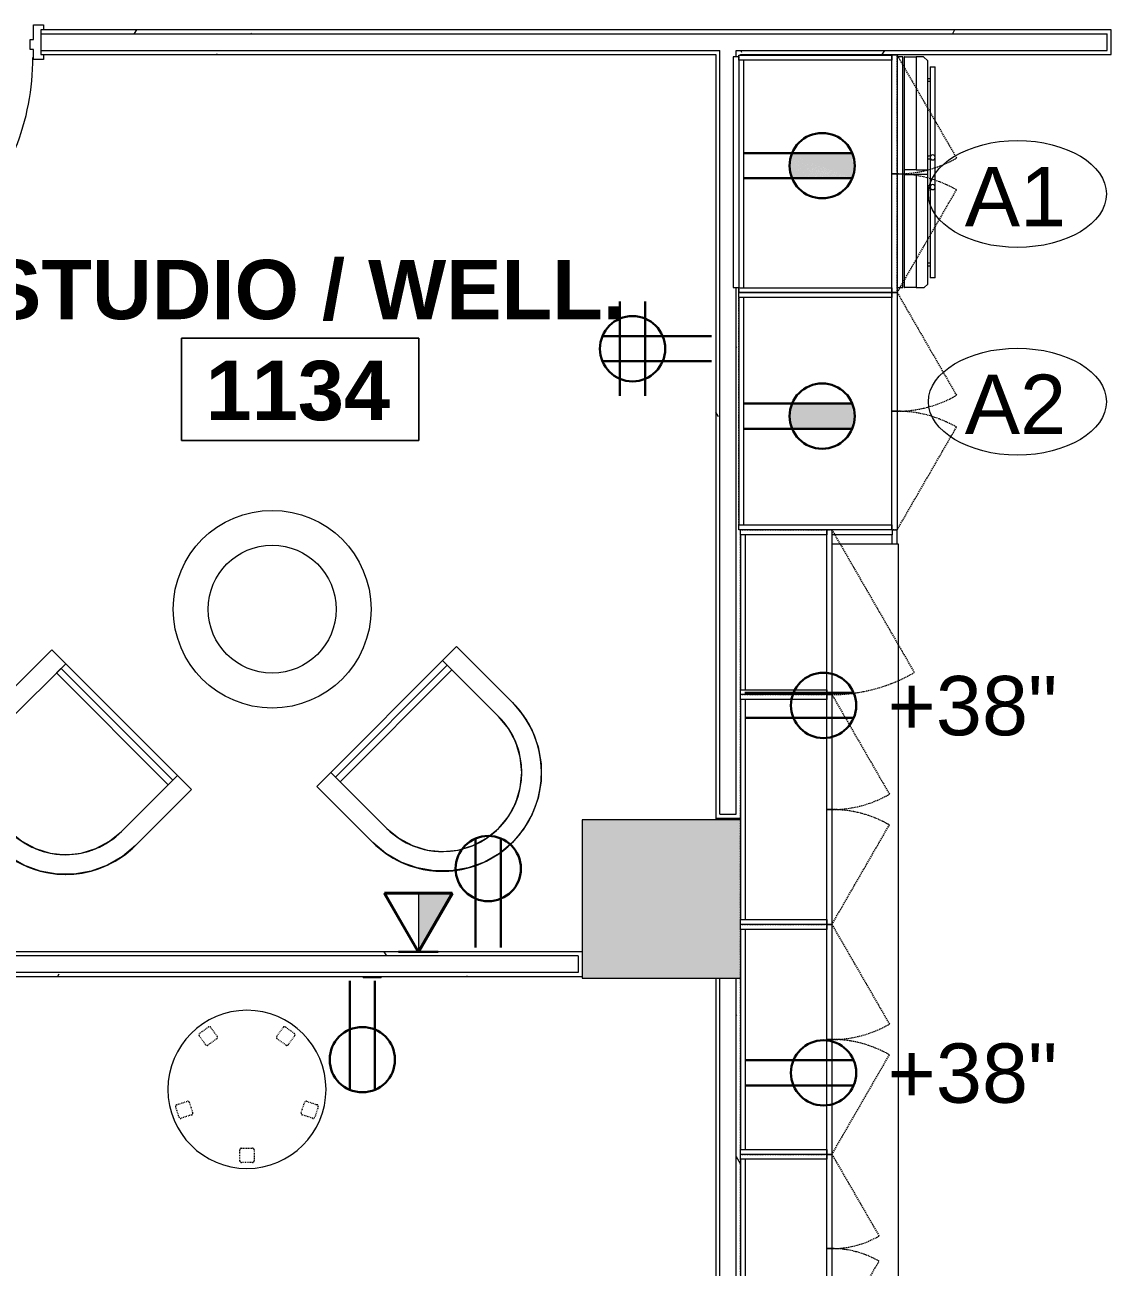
# Model space of a CAD drawing. Header units: inches. Extents: x 6664 to 8129, y 209 to 1287.
# Drawn here: x 7325.4 to 7490.2, y 664.3 to 852.7 of the extents above; entities that cross this region are included whole.
import ezdxf

# ---------------------------------------------------------------- set-up
doc = ezdxf.new("R2010")
doc.units = ezdxf.units.IN
doc.header["$MEASUREMENT"] = 0
doc.linetypes.add('Dash', pattern=[0.25, 0.125, -0.125])
doc.linetypes.add('Hidden', pattern=[0.28125, 0.1875, -0.09375])
for name, color, linetype, lineweight in [('A-ANNO-NOTE', 131, 'Continuous', 30), ('A-AREA-IDEN', 2, 'Continuous', 9), ('A-DOOR', 31, 'Continuous', 13), ('A-WALL', 113, 'Continuous', 13), ('A-WALL-PATT', 111, 'Continuous', 13), ('E-ELEC-FIXT', 91, 'Continuous', 9), ('I-FURN', 30, 'Continuous', 9), ('I-FURN-HDLN', 30, 'Dash', 9), ('I-WALL', 2, 'Continuous', 9), ('Q-CASE', 31, 'Continuous', 9), ('Q-CASE-HDLN', 31, 'Dash', 9), ('Q-SPCQ', 91, 'Continuous', 9), ('Q-SPCQ-IDEN', 132, 'Continuous', 9), ('S-COLS', 52, 'Continuous', 13)]:
    doc.layers.add(name, color=color, linetype=linetype, lineweight=lineweight)
doc.styles.add('Arial', font='arial.ttf', dxfattribs={"height": 9})
doc.styles.add('Swis721 Lt BT', font='swissl.ttf', dxfattribs={"height": 9})
doc.styles.add('Swis721 Lt BT_B', font='', dxfattribs={"height": 9})
doc.styles.get('Swis721 Lt BT_B').set_extended_font_data('Swis721 Lt BT', bold=True)
pattern_1 = [(0, (0, 0), (30.72, 7.68), [1.267, -21.773, 1.267, -21.773, -122.88]), (0, (0, 0), (30.72, 7.68), [-46.08, 1.267, -44.813, 1.267, -21.773, -53.76]), (0, (0, 0), (30.72, 7.68), [-115.2, 1.267, -14.093, 1.267, -37.133]), (120, (11.52, 3.84), (-22.011075, 22.7643004), [1.267, -21.773, 1.267, -21.773, -122.88]), (120, (11.52, 3.84), (-22.011075, 22.7643004), [-46.08, 1.267, -44.813, 1.267, -21.773, -53.76]), (120, (11.52, 3.84), (-22.011075, 22.7643004), [-115.2, 1.267, -14.093, 1.267, -37.133]), (240, (15.36, 19.2), (-8.708925, -30.4443004), [1.267, -21.773, 1.267, -21.773, -122.88]), (240, (15.36, 19.2), (-8.708925, -30.4443004), [-46.08, 1.267, -44.813, 1.267, -21.773, -53.76]), (240, (15.36, 19.2), (-8.708925, -30.4443004), [-115.2, 1.267, -14.093, 1.267, -37.133])]

# ---------------------------------------------------------------- blocks, each defined once
blk = doc.blocks.new('Door - Single - Solid Door - wood-V2-11th FLOOR POWER _ SIGNAL')
at = {"layer": 'A-DOOR', "lineweight": 9}
for p, q in [((-15.63, 2.54), (-14.13, 2.54)), ((-15.63, 1.79), (-15.63, 2.54)), ((-14.13, 2.54), (-14.13, 0.29)), ((22.12, 2.54), (23.62, 2.54)), ((22.12, 0.29), (22.12, 2.54)), ((23.62, 2.54), (23.62, 1.79)), ((-14.13, 0.29), (-13.63, 0.29)), ((-13.63, 0.29), (-13.63, -1.21)), ((21.62, 0.29), (22.12, 0.29)), ((21.62, -1.21), (21.62, 0.29)), ((-14.13, -1.21), (-14.13, -2.71)), ((-13.63, -1.21), (-14.13, -1.21)), ((22.12, -1.21), (21.62, -1.21)), ((22.12, -2.71), (22.12, -1.21)), ((-15.63, -2.71), (-15.63, -1.96)), ((-14.13, -2.71), (-15.63, -2.71)), ((23.62, -2.71), (22.12, -2.71)), ((23.62, -1.96), (23.62, -2.71))]:
    blk.add_line(p, q, dxfattribs=at)
at = {"layer": 'A-DOOR'}
for p, q in [((-12.63, -2.71), (-14.01, -2.71)), ((-14.01, -2.71), (-14.01, -38.71)), ((-12.63, -38.71), (-12.63, -2.71)), ((-14.01, -38.71), (-12.63, -38.71))]:
    blk.add_line(p, q, dxfattribs=at)
at = {"layer": 'A-DOOR', "lineweight": 9}
blk.add_arc((-14.01, -2.71), 36, 270, 0.5, dxfattribs=at)
blk = doc.blocks.new('A-Refrigerator - A-Refrigerator-8390941-11th FLOOR POWER _ SIGNAL')
at = {"layer": 'Q-SPCQ'}
for p, q in [((17.5, 13.75), (-17.5, 13.75)), ((-17.5, 13.75), (-17.5, 12.88)), ((17.5, 12.88), (17.5, 13.75)), ((-17.5, -11.12), (-17.5, -12)), ((17.5, -12), (17.5, -11.12)), ((-17.5, -12), (17.5, -12)), ((-0.36, -12.19), (-17.5, -12.19)), ((-17.5, -12.19), (-17.5, -12.25)), ((-17.5, -12.25), (-0.36, -12.25)), ((-17.5, -14), (-17.5, -12.25)), ((-0.36, -12.25), (-0.36, -12.19)), ((17.5, -12.19), (-0.36, -12.19)), ((-0.36, -12.25), (-0.36, -14)), ((0.39, -12.25), (17.5, -12.25)), ((0.39, -14), (0.39, -12.25)), ((17.5, -12.25), (17.5, -12.19)), ((17.5, -12.25), (17.5, -14)), ((-0.36, -14), (-17.5, -14)), ((-17.5, -14), (-17.5, -15.21)), ((-0.36, -15.75), (-0.36, -14)), ((17.5, -14), (0.39, -14)), ((0.39, -14), (0.39, -15.75)), ((17.5, -15.14), (17.5, -14)), ((-17.5, -15.21), (-16.96, -15.75)), ((-16.96, -15.75), (-0.36, -15.75)), ((-2.41, -16.13), (-16, -16.13)), ((-16, -16.88), (-16, -16.13)), ((-16, -16.88), (16, -16.88)), ((-14.19, -15.75), (-14.19, -16.13)), ((-14.19, -15.75), (-14.19, -16.18)), ((-13.81, -16.13), (-13.81, -15.75)), ((-13.81, -16.18), (-13.81, -15.75)), ((-2.42, -15.75), (-2.42, -16.18)), ((-2.42, -15.75), (-2.42, -16.18)), ((2.05, -16.13), (-2.05, -16.13)), ((-2.04, -16.2), (-2.04, -15.75)), ((-2.04, -16.2), (-2.04, -15.75)), ((-0.36, -15.75), (0.39, -15.75)), ((0.39, -15.75), (16.89, -15.75)), ((2.04, -15.75), (2.04, -16.2)), ((2.04, -15.75), (2.04, -16.2)), ((16, -16.13), (2.41, -16.13)), ((2.42, -16.18), (2.42, -15.75)), ((2.42, -16.18), (2.42, -15.75)), ((13.81, -15.75), (13.81, -16.13)), ((13.81, -15.75), (13.81, -16.18)), ((14.19, -16.13), (14.19, -15.75)), ((14.19, -16.18), (14.19, -15.75)), ((16, -16.13), (16, -16.88)), ((16.89, -15.75), (17.5, -15.14))]:
    blk.add_line(p, q, dxfattribs=at)
for centre, start, end in [((-2.25, -16.5), 90, 270), ((-2.25, -16.5), 270, 90), ((2.25, -16.5), 90, 270), ((2.25, -16.5), 270, 90)]:
    blk.add_arc(centre, 0.375, start, end, dxfattribs=at)
blk = doc.blocks.new('Steelcase Coalesse - Montara650 - Table - Cafe Height - Round - Counter Height - 30__ Diameter-6987844-11th FLOOR POWER _ SIGNAL')
at = {"layer": 'I-FURN'}
for radius in [15, 9.7]:
    blk.add_circle((0, 0), radius, dxfattribs=at)
blk = doc.blocks.new('F-Chairs - Lounge-7418202-11th FLOOR POWER _ SIGNAL')
at = {"layer": 'I-FURN'}
for p, q in [((-15, 27), (-12, 27)), ((-15, 15), (-15, 27)), ((-15, 15), (-15, 27)), ((-15, 27), (-12, 27)), ((-15, 15), (-15, 27)), ((-15, 27), (-12, 27)), ((-12, 27), (-12, 15)), ((-12, 27), (12, 27)), ((-12, 27), (12, 27)), ((-12, 27), (12, 27)), ((12, 27), (-12, 27)), ((-12, 25), (-12, 27)), ((-12, 27), (-12, 26)), ((-12, 27), (-12, 15)), ((-12, 27), (-12, 15)), ((12, 27), (15, 27)), ((12, 15), (12, 27)), ((12, 27), (15, 27)), ((12, 27), (15, 27)), ((12, 26), (12, 27)), ((12, 27), (12, 25)), ((12, 15), (12, 27)), ((12, 15), (12, 27)), ((15, 27), (15, 15)), ((15, 27), (15, 15)), ((15, 27), (15, 15)), ((12, 26), (-12, 26)), ((-12, 26), (-12, 25)), ((-12, 26), (12, 26)), ((12, 25), (-12, 25)), ((12, 25), (12, 26))]:
    blk.add_line(p, q, dxfattribs=at)
at = {"layer": 'I-FURN', "flags": 128}
for points in [[(15, 15), (14.77, 12.4), (14.1, 9.87), (12.99, 7.5), (11.49, 5.36), (9.64, 3.51), (7.5, 2.01), (5.13, 0.9), (2.6, 0.23), (0, 0), (-2.6, 0.23), (-5.13, 0.9), (-7.5, 2.01), (-9.64, 3.51), (-11.49, 5.36), (-12.99, 7.5), (-14.1, 9.87), (-14.77, 12.4), (-15, 15)], [(-12, 15), (-11.77, 12.66), (-11.09, 10.41), (-9.98, 8.33), (-8.49, 6.51), (-6.67, 5.02), (-4.59, 3.91), (-2.34, 3.23), (0, 3), (2.34, 3.23), (4.59, 3.91), (6.67, 5.02), (8.49, 6.51), (9.98, 8.33), (11.09, 10.41), (11.77, 12.66), (12, 15)]]:
    blk.add_lwpolyline(points, dxfattribs=at)
at = {"layer": 'I-FURN'}
for radius, start, end in [(15, 180, 0), (15, 180, 340), (12, 180, 360), (12, 180, 202.5), (12, 337.5, 360), (15, 340, 0), (12, 202.5, 247.5), (12, 315, 337.5), (12, 303.75, 315), (12, 247.5, 281.25), (12, 281.25, 303.75)]:
    blk.add_arc((0, 15), radius, start, end, dxfattribs=at)
blk = doc.blocks.new('F-Chairs - Lounge-V25-11th FLOOR POWER _ SIGNAL')
at = {"layer": 'I-FURN'}
for p, q in [((-15, 27), (-12, 27)), ((-15, 15), (-15, 27)), ((-15, 15), (-15, 27)), ((-15, 27), (-12, 27)), ((-15, 15), (-15, 27)), ((-15, 27), (-12, 27)), ((-12, 27), (-12, 15)), ((-12, 27), (12, 27)), ((-12, 27), (12, 27)), ((-12, 27), (12, 27)), ((12, 27), (-12, 27)), ((-12, 25), (-12, 27)), ((-12, 27), (-12, 26)), ((-12, 27), (-12, 15)), ((-12, 27), (-12, 15)), ((12, 27), (15, 27)), ((12, 15), (12, 27)), ((12, 27), (15, 27)), ((12, 27), (15, 27)), ((12, 26), (12, 27)), ((12, 27), (12, 25)), ((12, 15), (12, 27)), ((12, 15), (12, 27)), ((15, 27), (15, 15)), ((15, 27), (15, 15)), ((15, 27), (15, 15)), ((12, 26), (-12, 26)), ((-12, 26), (-12, 25)), ((-12, 26), (12, 26)), ((12, 25), (-12, 25)), ((12, 25), (12, 26))]:
    blk.add_line(p, q, dxfattribs=at)
at = {"layer": 'I-FURN', "flags": 128}
for points in [[(15, 15), (14.77, 12.4), (14.1, 9.87), (12.99, 7.5), (11.49, 5.36), (9.64, 3.51), (7.5, 2.01), (5.13, 0.9), (2.6, 0.23), (0, 0), (-2.6, 0.23), (-5.13, 0.9), (-7.5, 2.01), (-9.64, 3.51), (-11.49, 5.36), (-12.99, 7.5), (-14.1, 9.87), (-14.77, 12.4), (-15, 15)], [(-12, 15), (-11.77, 12.66), (-11.09, 10.41), (-9.98, 8.33), (-8.49, 6.51), (-6.67, 5.02), (-4.59, 3.91), (-2.34, 3.23), (0, 3), (2.34, 3.23), (4.59, 3.91), (6.67, 5.02), (8.49, 6.51), (9.98, 8.33), (11.09, 10.41), (11.77, 12.66), (12, 15)]]:
    blk.add_lwpolyline(points, dxfattribs=at)
at = {"layer": 'I-FURN'}
for radius, start, end in [(15, 180, 0), (15, 180, 200), (12, 180, 360), (12, 180, 292.5), (12, 337.5, 360), (15, 340, 0), (15, 200, 290), (12, 292.5, 337.5), (15, 310, 340), (15, 290, 310)]:
    blk.add_arc((0, 15), radius, start, end, dxfattribs=at)
blk = doc.blocks.new('Concrete-Rectangular-Column - 24 x 24-V67-11th FLOOR POWER _ SIGNAL')
at = {"layer": 'S-COLS', "lineweight": 9}
blk.add_hatch(color=7, dxfattribs=at).paths.add_polyline_path([(12, -12), (12, 12), (-12, 12), (-12, -12), (-1.37, -12)], flags=0)
at = {"layer": 'S-COLS', "color": 8, "lineweight": 20}
for p, q in [((12, 12), (-12, 12)), ((-12, 12), (-12, -12)), ((-12, -12), (12, -12))]:
    blk.add_line(p, q, dxfattribs=at)
blk = doc.blocks.new('CW Cupbd Ohead1 - 37_h x 13 7_8_d - 2 Doors - 1 Shelf 2-8392761-11th FLOOR POWER _ SIGNAL')
at = {"layer": 'Q-CASE'}
for p, q in [((2, -2.36), (2.75, -2.36)), ((2, -25.57), (2, -2.36)), ((2.75, -2.36), (2.75, -25.57)), ((37.25, -2.36), (2.75, -2.36)), ((2.75, -3.11), (37.25, -3.11)), ((37.25, -2.36), (38, -2.36)), ((37.25, -25.57), (37.25, -2.36)), ((38, -25.57), (38, -2.36)), ((2, -25.57), (20, -25.57)), ((2, -25.57), (2, -26.36)), ((2.75, -25.57), (2, -25.57)), ((20, -26.36), (2, -26.36)), ((20, -26.36), (20, -25.57)), ((20, -25.57), (38, -25.57)), ((20, -25.57), (20, -26.36)), ((38, -26.36), (20, -26.36)), ((38, -25.57), (37.25, -25.57)), ((38, -26.36), (38, -25.57))]:
    blk.add_line(p, q, dxfattribs=at)
at = {"layer": 'Q-CASE', "linetype": 'Hidden'}
for p, q in [((2, -26.36), (17.58, -35.36)), ((38, -26.36), (22.41, -35.36))]:
    blk.add_line(p, q, dxfattribs=at)
for centre, start, end in [((2, -26.36), 330, 0.5), ((38, -26.36), 179.5, 210)]:
    blk.add_arc(centre, 18, start, end, dxfattribs=at)
at = {"layer": 'Q-CASE-HDLN'}
for p, q in [((2, -26.36), (2, -2.36)), ((2, -2.36), (38, -2.36)), ((38, -2.36), (38, -26.36)), ((38, -26.36), (2, -26.36))]:
    blk.add_line(p, q, dxfattribs=at)
blk = doc.blocks.new('CW Cupbd Ohead1 - 37_h x 13 7_8_d - 2 Doors - 1 Shelf-7802537-11th FLOOR POWER _ SIGNAL')
at = {"layer": 'Q-CASE'}
for p, q in [((2, -2.36), (2.75, -2.36)), ((2, -15.45), (2, -2.36)), ((2.75, -2.36), (2.75, -15.45)), ((29.84, -2.36), (2.75, -2.36)), ((2.75, -3.11), (29.84, -3.11)), ((29.84, -2.36), (30.59, -2.36)), ((29.84, -15.45), (29.84, -2.36)), ((30.59, -15.45), (30.59, -2.36)), ((2, -15.45), (16.29, -15.45)), ((2, -15.45), (2, -16.24)), ((2.75, -15.45), (2, -15.45)), ((16.29, -16.24), (2, -16.24)), ((16.29, -16.24), (16.29, -15.45)), ((16.29, -15.45), (30.59, -15.45)), ((16.29, -15.45), (16.29, -16.24)), ((30.59, -16.24), (16.29, -16.24)), ((30.59, -15.45), (29.84, -15.45)), ((30.59, -16.24), (30.59, -15.45))]:
    blk.add_line(p, q, dxfattribs=at)
at = {"layer": 'Q-CASE', "linetype": 'Hidden'}
for p, q in [((2, -16.24), (14.38, -23.39)), ((30.59, -16.24), (18.21, -23.39))]:
    blk.add_line(p, q, dxfattribs=at)
for centre, start, end in [((2, -16.24), 330, 0.5), ((30.59, -16.24), 179.5, 210)]:
    blk.add_arc(centre, 14.3, start, end, dxfattribs=at)
at = {"layer": 'Q-CASE-HDLN'}
for p, q in [((2, -16.24), (2, -2.36)), ((2, -2.36), (30.59, -2.36)), ((30.59, -2.36), (30.59, -16.24)), ((30.59, -16.24), (2, -16.24))]:
    blk.add_line(p, q, dxfattribs=at)
blk = doc.blocks.new('CW Cupbd Ohead1 - 37_h x 13 7_8_d - 2 Doors - 1 Shelf-7792961-11th FLOOR POWER _ SIGNAL')
at = {"layer": 'Q-CASE'}
for p, q in [((2, -2.36), (2.75, -2.36)), ((2, -15.45), (2, -2.36)), ((2.75, -2.36), (2.75, -15.45)), ((36.12, -2.36), (2.75, -2.36)), ((2.75, -3.11), (36.12, -3.11)), ((36.12, -2.36), (36.87, -2.36)), ((36.12, -15.45), (36.12, -2.36)), ((36.87, -15.45), (36.87, -2.36)), ((2, -15.45), (19.43, -15.45)), ((2, -15.45), (2, -16.24)), ((2.75, -15.45), (2, -15.45)), ((19.43, -16.24), (2, -16.24)), ((19.43, -16.24), (19.43, -15.45)), ((19.43, -15.45), (36.87, -15.45)), ((19.43, -15.45), (19.43, -16.24)), ((36.87, -16.24), (19.43, -16.24)), ((36.87, -15.45), (36.12, -15.45)), ((36.87, -16.24), (36.87, -15.45))]:
    blk.add_line(p, q, dxfattribs=at)
at = {"layer": 'Q-CASE', "linetype": 'Hidden'}
for p, q in [((2, -16.24), (17.1, -24.96)), ((36.87, -16.24), (21.77, -24.96))]:
    blk.add_line(p, q, dxfattribs=at)
for centre, start, end in [((2, -16.24), 330, 0.5), ((36.87, -16.24), 179.5, 210)]:
    blk.add_arc(centre, 17.44, start, end, dxfattribs=at)
at = {"layer": 'Q-CASE-HDLN'}
for p, q in [((2, -16.24), (2, -2.36)), ((2, -2.36), (36.87, -2.36)), ((36.87, -2.36), (36.87, -16.24)), ((36.87, -16.24), (2, -16.24))]:
    blk.add_line(p, q, dxfattribs=at)
blk = doc.blocks.new('Seating-Collaborative_Ottoman-Teknion-NCOR-R2015 - Med_ 24_ Dia__ Teknion dna 16_ h_ Single Upholstery-8298136-11th FLOOR POWER _ SIGNAL')
at = {"layer": 'I-FURN'}
for start, end in [(90, 270), (270, 90)]:
    blk.add_arc((0, 0), 12, start, end, dxfattribs=at)
at = {"layer": 'I-FURN-HDLN'}
for p, q in [((-5.83, 9.47), (-7.2, 8.47)), ((7.2, 8.47), (5.83, 9.46)), ((-7.25, 8.14), (-6.26, 6.77)), ((-5.93, 6.72), (-4.57, 7.7)), ((-4.5, 8.04), (-5.5, 9.41)), ((5.5, 9.41), (4.5, 8.04)), ((4.56, 7.71), (5.92, 6.73)), ((6.26, 6.77), (7.25, 8.14)), ((-10.66, -2.33), (-9.05, -1.8)), ((9.05, -1.8), (10.66, -2.33)), ((-10.29, -4.23), (-10.81, -2.62)), ((-8.75, -1.95), (-8.23, -3.56)), ((8.22, -3.56), (8.75, -1.95)), ((10.81, -2.63), (10.29, -4.24)), ((-8.39, -3.86), (-9.99, -4.38)), ((9.98, -4.38), (8.38, -3.86)), ((-1.08, -10.85), (-1.08, -9.15)), ((-0.85, -8.92), (0.85, -8.92)), ((1.08, -9.15), (1.08, -10.85)), ((0.84, -11.08), (-0.85, -11.08))]:
    blk.add_line(p, q, dxfattribs=at)
for centre, radius, start, end in [((-5.69, 9.28), 0.236, 35.9402, 126.0038), ((5.69, 9.27), 0.236, 54, 144), ((-7.06, 8.28), 0.236, 126, 216), ((-4.69, 7.9), 0.235, 302.2315, 36.0289), ((4.7, 7.9), 0.236, 144, 233.9957), ((7.06, 8.28), 0.236, 324, 54), ((-6.07, 6.91), 0.236, 215.9917, 305.9926), ((6.07, 6.91), 0.235, 230.2308, 324), ((-8.97, -2.03), 0.236, 17.9486, 108.0043), ((8.97, -2.03), 0.236, 72.0043, 162.0043), ((-10.59, -2.55), 0.236, 108.0043, 198.0043), ((-8.45, -3.64), 0.235, 284.306, 18.0331), ((8.45, -3.64), 0.236, 162.0043, 252), ((10.59, -2.55), 0.236, 341.9486, 72.0043), ((-10.06, -4.16), 0.236, 198.0043, 288.527), ((10.06, -4.17), 0.235, 248.306, 342.0331), ((-0.85, -9.15), 0.236, 90, 180), ((0.85, -9.15), 0.236, 0, 90), ((-0.85, -10.85), 0.236, 180, 270.4506), ((0.85, -10.85), 0.235, 266.3018, 0)]:
    blk.add_arc(centre, radius, start, end, dxfattribs=at)
blk = doc.blocks.new('PS - Power Device _Wall Base_ - Duplex-4862727-11th FLOOR POWER _ SIGNAL')
at = {"layer": 'E-ELEC-FIXT'}
for p, q in [((6812.58, 631.16), (6812.58, 630.97)), ((6815.33, 630.97), (6812.58, 630.97)), ((6815.33, 630.97), (6815.33, 631.16))]:
    blk.add_line(p, q, dxfattribs=at)
blk = doc.blocks.new('CW Cupbd Ohead1 - 37_h x 13 7_8_d - 2 Doors - 1 Shelf 3-8516664-11th FLOOR POWER _ SIGNAL')
at = {"layer": 'Q-CASE', "linetype": 'Hidden'}
for p, q in [((2, 26.36), (17.58, 35.36)), ((38, 26.36), (22.41, 35.36))]:
    blk.add_line(p, q, dxfattribs=at)
at = {"layer": 'Q-CASE'}
for p, q in [((2, 26.36), (20, 26.36)), ((2, 26.36), (2, 25.57)), ((20, 25.57), (2, 25.57)), ((2, 25.57), (2.75, 25.57)), ((2, 2.36), (2, 25.57)), ((2.75, 25.57), (2.75, 2.36)), ((20, 25.57), (20, 26.36)), ((20, 26.36), (38, 26.36)), ((20, 26.36), (20, 25.57)), ((38, 25.57), (20, 25.57)), ((37.25, 25.57), (38, 25.57)), ((37.25, 2.36), (37.25, 25.57)), ((38, 25.57), (38, 26.36)), ((38, 2.36), (38, 25.57)), ((2.75, 2.36), (2, 2.36)), ((37.25, 3.11), (2.75, 3.11)), ((2.75, 2.36), (37.25, 2.36)), ((38, 2.36), (37.25, 2.36))]:
    blk.add_line(p, q, dxfattribs=at)
at = {"layer": 'Q-CASE', "linetype": 'Hidden'}
for centre, start, end in [((2, 26.36), 359.5, 30), ((38, 26.36), 150, 180.5)]:
    blk.add_arc(centre, 18, start, end, dxfattribs=at)
at = {"layer": 'Q-CASE-HDLN'}
for p, q in [((38, 26.36), (2, 26.36)), ((2, 26.36), (2, 2.36)), ((38, 2.36), (38, 26.36)), ((2, 2.36), (38, 2.36))]:
    blk.add_line(p, q, dxfattribs=at)
blk = doc.blocks.new('CW Cupbd1 - UB 34_5_h x 24_d - 2 Doors - 1 Shelf-8516994-11th FLOOR POWER _ SIGNAL')
at = {"layer": 'Q-CASE'}
for p, q in [((33.78, -25.61), (33.78, -16.49)), ((32.35, -25.61), (33.78, -25.61)), ((34.53, -26.36), (32.35, -26.36)), ((34.53, -25.61), (33.78, -25.61))]:
    blk.add_line(p, q, dxfattribs=at)
blk = doc.blocks.new('CW Cupbd Ohead1 - 37_h x 13 7_8_d - 1 Door - 1 Shelf-8517160-11th FLOOR POWER _ SIGNAL')
at = {"layer": 'Q-CASE'}
for p, q in [((2, -2.36), (2.75, -2.36)), ((2, -15.45), (2, -2.36)), ((2.75, -2.36), (2.75, -15.45)), ((26.25, -2.36), (2.75, -2.36)), ((2.75, -3.11), (26.25, -3.11)), ((26.25, -2.36), (27, -2.36)), ((26.25, -15.45), (26.25, -2.36)), ((27, -15.45), (27, -2.36)), ((2, -15.45), (27, -15.45)), ((2, -15.45), (2, -16.24)), ((2.75, -15.45), (2, -15.45)), ((27, -16.24), (2, -16.24)), ((27, -15.45), (26.25, -15.45)), ((27, -16.24), (27, -15.45))]:
    blk.add_line(p, q, dxfattribs=at)
at = {"layer": 'Q-CASE', "linetype": 'Hidden'}
blk.add_line((27, -16.24), (5.34, -28.74), dxfattribs=at)
blk.add_arc((27, -16.24), 25, 179.5, 210, dxfattribs=at)
at = {"layer": 'Q-CASE-HDLN'}
for p, q in [((2, -16.24), (2, -2.36)), ((2, -2.36), (27, -2.36)), ((27, -2.36), (27, -16.24)), ((27, -16.24), (2, -16.24))]:
    blk.add_line(p, q, dxfattribs=at)
blk = doc.blocks.new('Appliance_Specialty Equipment Tag - Standard-3515593-11th FLOOR POWER _ SIGNAL')
at = {"layer": 'Q-SPCQ-IDEN'}
blk.add_ellipse((-0.0499, 0.0037), major_axis=(-0.1406, 0), ratio=0.600473, dxfattribs=at)
blk = doc.blocks.new('Room Tag - Room Name and Number-3379422-11th FLOOR POWER _ SIGNAL')
at = {"layer": 'A-AREA-IDEN'}
for p, q in [((-0.1881, -0.1636), (-0.1881, -0.0018)), ((-0.1881, -0.0018), (0.1869, -0.0018)), ((0.1869, -0.0018), (-0.1881, -0.0018)), ((-0.1881, -0.0018), (-0.1881, -0.1636)), ((0.1869, -0.0018), (0.1869, -0.1636)), ((0.1869, -0.1636), (0.1869, -0.0018)), ((0.1869, -0.1636), (-0.1881, -0.1636)), ((-0.1881, -0.1636), (0.1869, -0.1636))]:
    blk.add_line(p, q, dxfattribs=at)

msp = doc.modelspace()

# ---------------------------------------------------------------- hatches: boundary and pattern name
at = {"layer": 'A-ANNO-NOTE', "lineweight": 9}
for points in [[(7450.9, 829.45), (7441.76, 833.1), (7441.72, 833.01), (7446.61, 831.11)], [(7450.9, 829.45), (7441.79, 833.19), (7441.76, 833.1), (7446.61, 831.16)], [(7450.9, 829.45), (7441.83, 833.28), (7441.79, 833.19), (7446.61, 831.21)], [(7450.9, 829.45), (7450.92, 833.28), (7441.83, 833.28), (7446.61, 831.26)], [(7450.9, 829.45), (7450.98, 829.63), (7450.92, 833.28)], [(7450.98, 829.63), (7451.03, 833.01), (7450.92, 833.28)], [(7450.9, 829.45), (7441.45, 831.56), (7441.44, 831.47), (7446.61, 830.37)], [(7450.9, 829.45), (7441.44, 831.47), (7441.44, 831.37), (7446.61, 830.32)], [(7450.9, 829.45), (7441.44, 831.37), (7441.44, 831.27), (7446.61, 830.28)], [(7450.9, 829.45), (7441.44, 831.27), (7441.45, 831.17), (7446.61, 830.23)], [(7450.9, 829.45), (7441.46, 831.76), (7441.45, 831.66), (7446.61, 830.46)], [(7450.9, 829.45), (7441.45, 831.66), (7441.45, 831.56), (7446.61, 830.41)], [(7450.9, 829.45), (7441.45, 831.17), (7441.45, 831.07), (7446.61, 830.19)], [(7450.9, 829.45), (7441.47, 831.86), (7441.46, 831.76), (7446.61, 830.5)], [(7450.9, 829.45), (7441.48, 831.96), (7441.47, 831.86), (7446.61, 830.55)], [(7450.9, 829.45), (7441.49, 832.05), (7441.48, 831.96), (7446.61, 830.59)], [(7450.9, 829.45), (7441.5, 832.15), (7441.49, 832.05), (7446.61, 830.64)], [(7450.9, 829.45), (7441.52, 832.25), (7441.5, 832.15), (7446.61, 830.68)], [(7450.9, 829.45), (7441.54, 832.34), (7441.52, 832.25), (7446.61, 830.73)], [(7450.9, 829.45), (7441.56, 832.44), (7441.54, 832.34), (7446.61, 830.78)], [(7450.9, 829.45), (7441.58, 832.54), (7441.56, 832.44), (7446.61, 830.82)], [(7450.9, 829.45), (7441.61, 832.63), (7441.58, 832.54), (7446.61, 830.87)], [(7450.9, 829.45), (7441.63, 832.73), (7441.61, 832.63), (7446.61, 830.92)], [(7450.9, 829.45), (7441.66, 832.82), (7441.63, 832.73), (7446.61, 830.97)], [(7450.9, 829.45), (7441.69, 832.92), (7441.66, 832.82), (7446.61, 831.02)], [(7450.9, 829.45), (7441.72, 833.01), (7441.69, 832.92), (7446.61, 831.07)], [(7450.98, 829.63), (7451.25, 832.25), (7451.07, 832.92)], [(7450.98, 829.63), (7451.32, 830.97), (7451.25, 832.25)], [(7451.32, 830.97), (7451.33, 831.56), (7451.25, 832.25)], [(7450.9, 829.45), (7441.45, 831.07), (7441.46, 830.97), (7446.61, 830.14)], [(7450.9, 829.45), (7441.46, 830.97), (7441.47, 830.88), (7446.61, 830.1)], [(7450.9, 829.45), (7441.47, 830.88), (7441.48, 830.78), (7446.61, 830.06)], [(7450.9, 829.45), (7441.48, 830.78), (7441.49, 830.68), (7446.61, 830.01)], [(7450.9, 829.45), (7441.49, 830.68), (7441.5, 830.58), (7446.61, 829.97)], [(7450.9, 829.45), (7441.5, 830.58), (7441.52, 830.49), (7446.61, 829.92)], [(7450.9, 829.45), (7441.52, 830.49), (7441.54, 830.39), (7446.61, 829.88)], [(7450.9, 829.45), (7441.54, 830.39), (7441.56, 830.29), (7446.61, 829.84)], [(7450.9, 829.45), (7441.56, 830.29), (7441.58, 830.2), (7446.61, 829.79)], [(7450.9, 829.45), (7441.58, 830.2), (7441.61, 830.1), (7446.61, 829.75)], [(7450.9, 829.45), (7441.61, 830.1), (7441.63, 830.01), (7446.61, 829.71)], [(7450.9, 829.45), (7441.63, 830.01), (7441.66, 829.91), (7446.61, 829.67)], [(7450.9, 829.45), (7441.66, 829.91), (7441.69, 829.82), (7446.61, 829.62)], [(7450.9, 829.45), (7441.69, 829.82), (7441.72, 829.73), (7446.61, 829.58)], [(7450.9, 829.45), (7441.72, 829.73), (7441.76, 829.63), (7446.61, 829.54)], [(7450.9, 829.45), (7441.76, 829.63), (7441.79, 829.54), (7446.61, 829.49)], [(7441.83, 829.45), (7446.61, 829.49), (7441.79, 829.54)], [(7450.98, 829.63), (7451.2, 830.29), (7451.32, 830.97)], [(7450.9, 791.46), (7441.45, 793.57), (7441.44, 793.48)], [(7450.9, 791.46), (7441.44, 793.48), (7441.44, 793.38)], [(7450.9, 791.46), (7441.46, 793.77), (7441.45, 793.67)], [(7450.9, 791.46), (7441.45, 793.67), (7441.45, 793.57)], [(7450.9, 791.46), (7441.47, 793.87), (7441.46, 793.77)], [(7450.9, 791.46), (7441.48, 793.97), (7441.47, 793.87)], [(7450.9, 791.46), (7441.49, 794.06), (7441.48, 793.97)], [(7450.9, 791.46), (7441.5, 794.16), (7441.49, 794.06)], [(7450.9, 791.46), (7441.52, 794.26), (7441.5, 794.16)], [(7450.9, 791.46), (7441.54, 794.35), (7441.52, 794.26)], [(7450.9, 791.46), (7441.56, 794.45), (7441.54, 794.35)], [(7450.9, 791.46), (7441.58, 794.55), (7441.56, 794.45)], [(7450.9, 791.46), (7441.61, 794.64), (7441.58, 794.55)], [(7450.9, 791.46), (7441.63, 794.74), (7441.61, 794.64)], [(7450.9, 791.46), (7441.66, 794.83), (7441.63, 794.74)], [(7450.9, 791.46), (7441.69, 794.92), (7441.66, 794.83)], [(7450.9, 791.46), (7441.72, 795.02), (7441.69, 794.92)], [(7450.9, 791.46), (7441.76, 795.11), (7441.72, 795.02)], [(7450.9, 791.46), (7441.79, 795.2), (7441.76, 795.11)], [(7450.9, 791.46), (7441.83, 795.29), (7441.79, 795.2)], [(7450.9, 791.46), (7450.92, 795.29), (7441.83, 795.29)], [(7450.9, 791.46), (7450.98, 791.64), (7450.92, 795.29)], [(7450.98, 791.64), (7451.03, 795.02), (7450.92, 795.29)], [(7450.98, 791.64), (7451.32, 792.98), (7451.07, 794.93)], [(7451.32, 792.98), (7451.33, 793.57), (7451.07, 794.93)], [(7451.33, 793.57), (7451.16, 794.64), (7451.07, 794.93)], [(7451.32, 793.77), (7451.27, 794.16), (7451.16, 794.64)], [(7451.33, 793.57), (7451.32, 793.77), (7451.16, 794.64)], [(7450.9, 791.46), (7441.44, 793.38), (7441.44, 793.28)], [(7450.9, 791.46), (7441.44, 793.28), (7441.45, 793.18)], [(7450.9, 791.46), (7441.45, 793.18), (7441.45, 793.08)], [(7450.9, 791.46), (7441.45, 793.08), (7441.46, 792.98)], [(7450.9, 791.46), (7441.46, 792.98), (7441.47, 792.89)], [(7450.9, 791.46), (7441.47, 792.89), (7441.48, 792.79)], [(7450.9, 791.46), (7441.48, 792.79), (7441.49, 792.69)], [(7450.9, 791.46), (7441.49, 792.69), (7441.5, 792.59)], [(7450.9, 791.46), (7441.5, 792.59), (7441.52, 792.5)], [(7450.9, 791.46), (7441.52, 792.5), (7441.54, 792.4)], [(7450.9, 791.46), (7441.54, 792.4), (7441.56, 792.3)], [(7450.9, 791.46), (7441.56, 792.3), (7441.58, 792.21)], [(7450.9, 791.46), (7441.58, 792.21), (7441.61, 792.11)], [(7450.9, 791.46), (7441.61, 792.11), (7441.63, 792.02)], [(7450.9, 791.46), (7441.63, 792.02), (7441.66, 791.92)], [(7450.9, 791.46), (7441.66, 791.92), (7441.69, 791.83)], [(7450.9, 791.46), (7441.69, 791.83), (7441.72, 791.74)], [(7450.9, 791.46), (7441.72, 791.74), (7441.76, 791.64)], [(7450.9, 791.46), (7441.76, 791.64), (7441.79, 791.55)], [(7450.98, 791.64), (7451.2, 792.3), (7451.32, 792.98)], [(7450.9, 791.46), (7441.79, 791.55), (7441.83, 791.46)], [(7385.15, 712.04), (7390.31, 720.97), (7385.15, 720.97)]]:
    msp.add_hatch(color=256, dxfattribs=at).paths.add_polyline_path(points, flags=0)
at = {"layer": 'A-WALL-PATT', "lineweight": 9}
h = msp.add_hatch(dxfattribs=at)
h.set_pattern_fill('FP_1', color=256, style=0, pattern_type=2)
h.set_pattern_definition(pattern_1)
h.paths.add_polyline_path([(7489.61, 848.86), (7490.24, 848.87), (7490.24, 851.98), (7327.86, 851.98), (7327.86, 851.36), (7489.61, 851.36)], flags=0)
h.paths.add_polyline_path([(7283.74, 851.36), (7289.36, 851.36), (7289.36, 851.98), (7281.86, 851.98), (7281.86, 851.36)], flags=0)
h.paths.add_polyline_path([(7173.74, 851.36), (7243.36, 851.36), (7243.36, 851.98), (7167.11, 851.98), (7167.11, 851.36), (7173.11, 851.36)], flags=0)
h.paths.add_polyline_path([(7050.61, 851.36), (7080.61, 851.36), (7080.61, 851.98), (7023.11, 851.98), (7023.11, 851.36)], flags=0)
h.paths.add_polyline_path([(6930.61, 851.36), (6936.61, 851.36), (6936.61, 851.98), (6929.99, 851.98), (6929.99, 851.36)], flags=0)
h = msp.add_hatch(dxfattribs=at)
h.set_pattern_fill('FP_1', color=256, style=0, pattern_type=2)
h.set_pattern_definition(pattern_1)
h.paths.add_polyline_path([(7458.84, 848.23), (7490.24, 848.23), (7490.24, 848.86), (7433.36, 848.86), (7433.36, 848.23), (7458.65, 848.23)], flags=0)
h.paths.add_polyline_path([(7327.86, 848.23), (7430.86, 848.23), (7430.86, 848.86), (7327.86, 848.86)], flags=0)
h.paths.add_polyline_path([(7283.74, 848.23), (7284.36, 848.23), (7284.36, 848.86), (7281.86, 848.86), (7281.86, 848.23)], flags=0)
h.paths.add_polyline_path([(7287.49, 848.23), (7289.36, 848.23), (7289.36, 848.86), (7286.86, 848.86), (7286.86, 848.23)], flags=0)
h.paths.add_polyline_path([(7174.49, 848.23), (7243.36, 848.23), (7243.36, 848.86), (7173.11, 848.86), (7173.11, 848.23), (7173.74, 848.23)], flags=0)
h.paths.add_polyline_path([(7169.99, 848.23), (7170.61, 848.23), (7170.61, 848.86), (7167.11, 848.86), (7167.11, 848.23)], flags=0)
h.paths.add_polyline_path([(7053.74, 848.23), (7080.61, 848.23), (7080.61, 848.86), (7053.11, 848.86), (7053.11, 848.23)], flags=0)
h.paths.add_polyline_path([(7023.11, 848.23), (7050.61, 848.23), (7050.61, 848.86), (7023.11, 848.86)], flags=0)
h.paths.add_polyline_path([(6933.11, 848.23), (6936.61, 848.23), (6936.61, 848.86), (6933.11, 848.86)], flags=0)
h = msp.add_hatch(dxfattribs=at)
h.set_pattern_fill('FP_1', color=256, style=0, pattern_type=2)
h.set_pattern_definition(pattern_1)
h.paths.add_polyline_path([(7430.86, 732.36), (7433.36, 732.36), (7433.36, 732.98), (7430.86, 732.98), (7430.86, 848.23), (7430.24, 848.23), (7430.24, 732.36)], flags=0)
h = msp.add_hatch(dxfattribs=at)
h.set_pattern_fill('FP_1', color=256, style=0, pattern_type=2)
h.set_pattern_definition(pattern_1)
h.paths.add_polyline_path([(7433.99, 732.36), (7433.99, 776.12), (7433.78, 776.12), (7433.78, 812.87), (7433.36, 812.87), (7433.36, 732.36)], flags=0)
h.paths.add_polyline_path([(7433.36, 847.87), (7433.78, 847.87), (7433.78, 848.12), (7433.99, 848.12), (7433.99, 848.23), (7433.36, 848.23)], flags=0)
h = msp.add_hatch(dxfattribs=at)
h.set_pattern_fill('FP_1', color=256, style=0, pattern_type=2)
h.set_pattern_definition(pattern_1)
h.paths.add_polyline_path([(7430.24, 492.36), (7433.36, 492.36), (7433.36, 492.98), (7430.86, 492.98), (7430.84, 708.11), (7430.24, 708.11), (7430.24, 492.98)], flags=0)
h.paths.add_polyline_path([(7430.24, 732.11), (7433.36, 732.11), (7433.36, 732.36), (7430.24, 732.36)], flags=0)
h = msp.add_hatch(dxfattribs=at)
h.set_pattern_fill('FP_1', color=256, style=0, pattern_type=2)
h.set_pattern_definition(pattern_1)
h.paths.add_polyline_path([(7433.99, 492.36), (7433.99, 612.11), (7433.36, 612.09), (7433.36, 492.36)], flags=0)
h.paths.add_polyline_path([(7433.99, 621.11), (7433.99, 708.11), (7433.36, 708.11), (7433.36, 621.11)], flags=0)
h.paths.add_polyline_path([(7433.36, 732.11), (7433.99, 732.11), (7433.99, 732.36), (7433.36, 732.36)], flags=0)
h = msp.add_hatch(dxfattribs=at)
h.set_pattern_fill('FP_1', color=256, style=0, pattern_type=2)
h.set_pattern_definition(pattern_1)
h.paths.add_polyline_path([(7409.36, 711.48), (7409.99, 711.48), (7409.99, 712.11), (7286.86, 712.11), (7286.86, 711.48), (7368.63, 711.48)], flags=0)
h.paths.add_polyline_path([(7194.61, 711.48), (7195.61, 711.48), (7195.61, 712.11), (7193.99, 712.11), (7193.99, 711.48)], flags=0)
h.paths.add_polyline_path([(7198.11, 711.48), (7284.36, 711.48), (7284.36, 712.11), (7198.11, 712.11)], flags=0)
h = msp.add_hatch(dxfattribs=at)
h.set_pattern_fill('FP_1', color=256, style=0, pattern_type=2)
h.set_pattern_definition(pattern_1)
h.paths.add_polyline_path([(7371.11, 708.36), (7409.99, 708.36), (7409.99, 711.48), (7409.36, 711.48), (7409.36, 708.98), (7194.61, 708.98), (7194.61, 711.48), (7193.99, 711.48), (7193.99, 708.36), (7368.63, 708.36)], flags=0)

# ---------------------------------------------------------------- linework, layer by layer
at = {"layer": 'A-ANNO-NOTE'}
for p, q in [((7434.43, 833.28), (7450.96, 833.28)), ((7434.43, 833.28), (7450.96, 833.28)), ((7434.43, 829.45), (7450.96, 829.45)), ((7415.71, 796.43), (7415.71, 810.78)), ((7419.54, 796.43), (7419.54, 810.78)), ((7429.59, 805.52), (7413.06, 805.52)), ((7429.59, 801.69), (7413.06, 801.69)), ((7434.43, 795.29), (7450.96, 795.29)), ((7434.43, 795.29), (7450.96, 795.29)), ((7434.43, 791.46), (7450.96, 791.46)), ((7434.64, 751.41), (7451.17, 751.41)), ((7434.64, 751.41), (7451.17, 751.41)), ((7434.64, 747.58), (7451.17, 747.58)), ((7393.81, 712.76), (7393.81, 729.29)), ((7393.81, 712.76), (7393.81, 729.29)), ((7397.65, 712.76), (7397.65, 729.29)), ((7385.11, 712.11), (7379.96, 721.04)), ((7379.96, 721.04), (7390.27, 721.04)), ((7385.15, 712.04), (7380, 720.97)), ((7380, 720.97), (7390.31, 720.97)), ((7385.11, 712.11), (7390.27, 721.04)), ((7385.15, 712.04), (7390.31, 720.97)), ((7388.11, 712.11), (7382.11, 712.11)), ((7374.71, 707.71), (7374.71, 691.18)), ((7378.54, 707.71), (7378.54, 691.18)), ((7378.54, 707.71), (7378.54, 691.18)), ((7434.64, 695.66), (7451.17, 695.66)), ((7434.64, 695.66), (7451.17, 695.66)), ((7434.64, 691.83), (7451.17, 691.83))]:
    msp.add_line(p, q, dxfattribs=at)
at = {"layer": 'A-ANNO-NOTE', "lineweight": 9}
for p, q in [((7450.92, 833.28), (7441.83, 833.28)), ((7441.83, 829.45), (7450.9, 829.45)), ((7450.92, 795.29), (7441.83, 795.29)), ((7441.83, 791.46), (7450.9, 791.46)), ((7385.15, 712.04), (7390.31, 720.97)), ((7390.31, 720.97), (7385.15, 720.97)), ((7385.15, 720.97), (7385.15, 712.04))]:
    msp.add_line(p, q, dxfattribs=at)
at = {"layer": 'A-ANNO-NOTE'}
for centre in [(7446.39, 831.37), (7417.62, 803.6), (7446.39, 793.38), (7446.6, 749.49), (7395.73, 724.73), (7376.62, 695.74), (7446.6, 693.74)]:
    msp.add_circle(centre, 4.95, dxfattribs=at)
at = {"layer": 'A-ANNO-NOTE', "lineweight": 9}
for centre, radius, start, end in [((7446.39, 831.37), 4.95, 157.2244, 202.7756), ((7446.84, 831.39), 4.5, 334.5156, 24.9234), ((7446.39, 793.38), 4.95, 157.2244, 202.7756), ((7446.84, 793.4), 4.5, 334.5156, 24.9234)]:
    msp.add_arc(centre, radius, start, end, dxfattribs=at)
at = {"layer": 'A-WALL'}
for p, q in [((7327.86, 851.36), (7489.61, 851.36)), ((7489.61, 848.86), (7489.61, 851.36)), ((7327.86, 848.86), (7430.86, 848.86)), ((7430.86, 732.98), (7430.86, 848.86)), ((7433.36, 847.87), (7433.36, 848.86)), ((7433.36, 848.86), (7489.61, 848.86)), ((7433.36, 732.98), (7433.36, 812.87)), ((7430.86, 732.98), (7433.36, 732.98)), ((7409.36, 711.48), (7286.86, 711.48)), ((7409.36, 711.48), (7409.36, 708.98)), ((7409.36, 708.98), (7194.61, 708.98)), ((7430.86, 492.98), (7430.86, 708.11)), ((7433.36, 621.11), (7433.36, 708.11))]:
    msp.add_line(p, q, dxfattribs=at)
at = {"layer": 'I-WALL', "lineweight": 13}
for p, q in [((7490.24, 851.98), (7327.86, 851.98)), ((7327.86, 851.98), (7327.86, 848.23)), ((7490.24, 848.23), (7490.24, 851.98)), ((7327.86, 848.23), (7430.24, 848.23)), ((7430.24, 848.23), (7430.24, 732.11)), ((7433.99, 848.12), (7433.99, 848.23)), ((7433.99, 848.23), (7490.24, 848.23)), ((7430.24, 732.36), (7433.99, 732.36)), ((7409.99, 712.11), (7287.49, 712.11)), ((7193.99, 708.36), (7409.99, 708.36)), ((7430.24, 708.11), (7430.24, 492.36))]:
    msp.add_line(p, q, dxfattribs=at)
at = {"layer": 'Q-CASE'}
for p, q in [((7457.99, 773.95), (7447.86, 773.95)), ((7457.99, 646.74), (7457.99, 773.95))]:
    msp.add_line(p, q, dxfattribs=at)

# ---------------------------------------------------------------- block references
at = {"layer": 'A-AREA-IDEN', "xscale": 95.99999999999994, "yscale": 95.99999999999994, "zscale": 95.99999999999994}
msp.add_blockref('Room Tag - Room Name and Number-3379422-11th FLOOR POWER _ SIGNAL', (7367.26, 805.37), dxfattribs=at)
at = {"layer": 'A-DOOR'}
msp.add_blockref('Door - Single - Solid Door - wood-V2-11th FLOOR POWER _ SIGNAL', (7304.62, 850.2), dxfattribs=at)
at = {"layer": 'E-ELEC-FIXT'}
msp.add_blockref('PS - Power Device _Wall Base_ - Duplex-4862727-11th FLOOR POWER _ SIGNAL', (564.15, 77.2), dxfattribs=at)
at = {"layer": 'I-FURN'}
for name, p, rotation in [('Steelcase Coalesse - Montara650 - Table - Cafe Height - Round - Counter Height - 30__ Diameter-6987844-11th FLOOR POWER _ SIGNAL', (7362.94, 764.08), 314.9999999999998), ('F-Chairs - Lounge-7418202-11th FLOOR POWER _ SIGNAL', (7321, 728.24), 314.9999999999998), ('F-Chairs - Lounge-V25-11th FLOOR POWER _ SIGNAL', (7399.41, 728.71), 44.99999999999898)]:
    msp.add_blockref(name, p, dxfattribs=dict(at, rotation=rotation))
msp.add_blockref('Seating-Collaborative_Ottoman-Teknion-NCOR-R2015 - Med_ 24_ Dia__ Teknion dna 16_ h_ Single Upholstery-8298136-11th FLOOR POWER _ SIGNAL', (7359.11, 691.23), dxfattribs=at)
at = {"layer": 'Q-CASE'}
for name, p, rotation in [('CW Cupbd Ohead1 - 37_h x 13 7_8_d - 2 Doors - 1 Shelf 3-8516664-11th FLOOR POWER _ SIGNAL', (7431.41, 850.11), 270.0000000000017), ('CW Cupbd Ohead1 - 37_h x 13 7_8_d - 2 Doors - 1 Shelf 2-8392761-11th FLOOR POWER _ SIGNAL', (7431.41, 774.12), 89.99999999999834), ('CW Cupbd Ohead1 - 37_h x 13 7_8_d - 1 Door - 1 Shelf-8517160-11th FLOOR POWER _ SIGNAL', (7431.63, 749.12), 89.99999999999959), ('CW Cupbd1 - UB 34_5_h x 24_d - 2 Doors - 1 Shelf-8516994-11th FLOOR POWER _ SIGNAL', (7431.38, 741.59), 90), ('CW Cupbd Ohead1 - 37_h x 13 7_8_d - 2 Doors - 1 Shelf-7792961-11th FLOOR POWER _ SIGNAL', (7431.63, 714.25), 89.99999999999946), ('CW Cupbd Ohead1 - 37_h x 13 7_8_d - 2 Doors - 1 Shelf-7792961-11th FLOOR POWER _ SIGNAL', (7431.63, 679.37), 89.99999999999946), ('CW Cupbd Ohead1 - 37_h x 13 7_8_d - 2 Doors - 1 Shelf-7802537-11th FLOOR POWER _ SIGNAL', (7431.63, 650.78), 90)]:
    msp.add_blockref(name, p, dxfattribs=dict(at, rotation=rotation))
at = {"layer": 'Q-SPCQ', "rotation": 89.99999999999945}
msp.add_blockref('A-Refrigerator - A-Refrigerator-8390941-11th FLOOR POWER _ SIGNAL', (7446.65, 830.37), dxfattribs=at)
at = {"layer": 'Q-SPCQ-IDEN', "xscale": 95.99999999999994, "yscale": 95.99999999999994, "zscale": 95.99999999999994}
for p in [(7480.81, 826.72), (7480.81, 795.21)]:
    msp.add_blockref('Appliance_Specialty Equipment Tag - Standard-3515593-11th FLOOR POWER _ SIGNAL', p, dxfattribs=at)
at = {"layer": 'S-COLS', "lineweight": 9}
msp.add_blockref('Concrete-Rectangular-Column - 24 x 24-V67-11th FLOOR POWER _ SIGNAL', (7421.99, 720.11), dxfattribs=at)

# ---------------------------------------------------------------- texts
at = {"layer": 'A-ANNO-NOTE', "lineweight": 9, "char_height": 9, "width": 33.33, "attachment_point": 1, "style": 'Swis721 Lt BT'}
for insert in [(7456.3, 753.95), (7456.3, 698.2)]:
    msp.add_mtext('+38"', dxfattribs=dict(at, insert=insert))
at = {"layer": 'A-AREA-IDEN', "char_height": 9, "attachment_point": 1, "style": 'Swis721 Lt BT_B'}
for s, insert, width in [('STUDIO / WELL.', (7319.52, 817.08), 115.443), ('1134', (7352.85, 801.77), 33.936)]:
    msp.add_mtext(s, dxfattribs=dict(at, insert=insert, width=width))
at = {"layer": 'Q-SPCQ-IDEN', "char_height": 9, "width": 18.786, "attachment_point": 1, "style": 'Arial'}
for s, insert in [('A1', (7468.03, 831.18)), ('A2', (7468.03, 799.67))]:
    msp.add_mtext(s, dxfattribs=dict(at, insert=insert))

doc.saveas('drawing.dxf')
